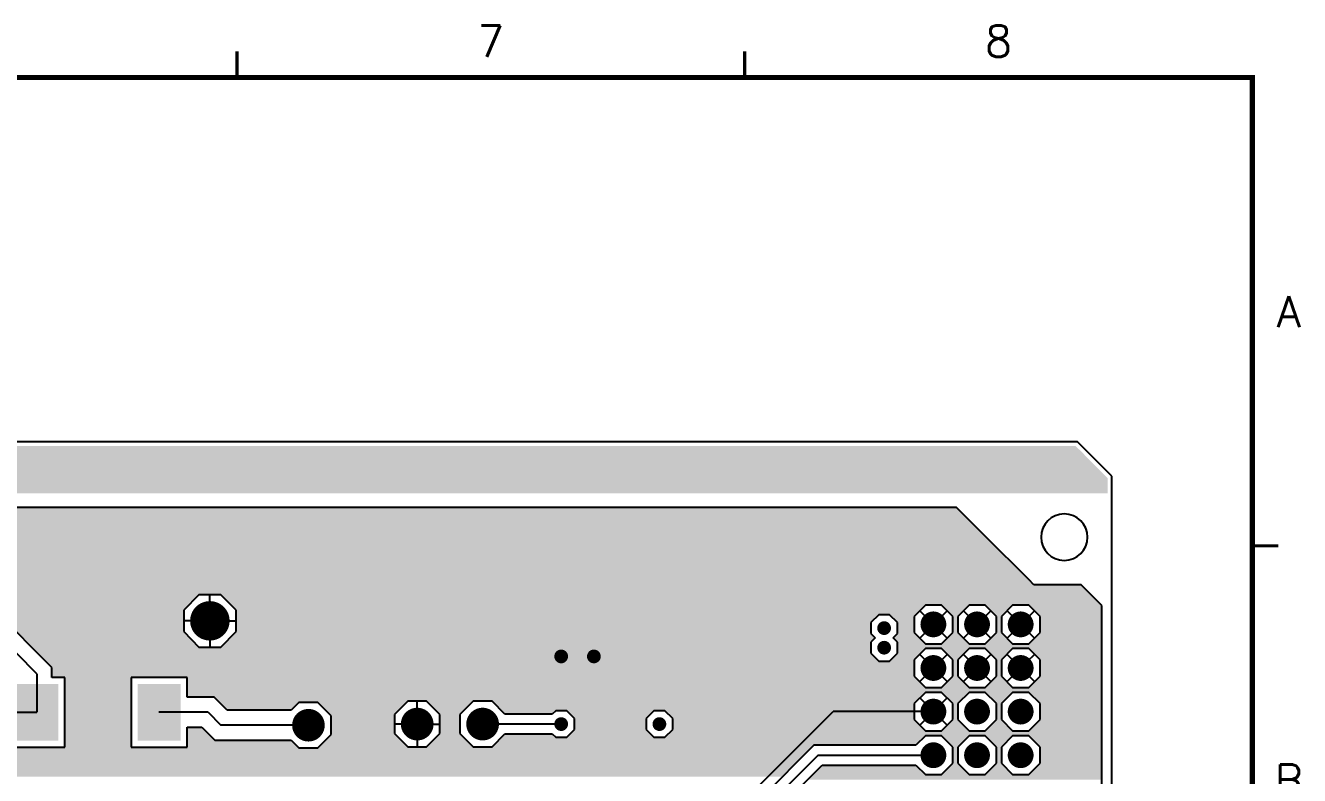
# Model space of a CAD drawing. Extents: x 295 to 953, y 10 to 290.
# Drawn here: x 764.2 to 886.5, y 217.9 to 290 of the extents above; entities that cross this region are included whole.
import ezdxf
from ezdxf.enums import TextEntityAlignment as Align

# ---------------------------------------------------------------- set-up
doc = ezdxf.new("R2010")
doc.units = 0
doc.header["$LTSCALE"] = 5
doc.header["$MEASUREMENT"] = 0
doc.layers.get('0').update_dxf_attribs({"linetype": 'CONTINUOUS', "lineweight": 25})
for name, color, linetype in [('L1-TOP_GBR', 7, 'CONTINUOUS'), ('문자', 4, 'CONTINUOUS'), ('테두리', 3, 'CONTINUOUS')]:
    doc.layers.add(name, color=color, linetype=linetype)
doc.styles.get("Standard").update_dxf_attribs({"font": 'simplex.shx'})

# ---------------------------------------------------------------- blocks, each defined once
blk = doc.blocks.new('C')
at = {"layer": '테두리'}
blk.add_line((405, 285), (405, 15), dxfattribs=at)
for points, const_width in [([(307.5, 287.5), (307.5, 285)], 0.3), ([(356.25, 287.5), (356.25, 285)], 0.3), ([(15, 285), (15, 15), (405, 15), (405, 285), (15, 285)], 0.5), ([(407.5, 240), (405, 240)], 0.3)]:
    blk.add_lwpolyline(points, dxfattribs=dict(at, const_width=const_width))
at = {"layer": '문자'}
for s, p in [('7', (331.88, 288.5)), ('8', (380.62, 288.5)), ('A', (408.5, 262.5)), ('B', (408.5, 217.5))]:
    blk.add_text(s, height=3, dxfattribs=at).set_placement(p, align=Align.MIDDLE)

msp = doc.modelspace()

# ---------------------------------------------------------------- linework, layer by layer
for points, const_width in [([(780.93, 232.8, 1), (782.82, 232.8, 1)], 1.9), ([(850.73, 232.46, 1), (851.97, 232.46, 1)], 1.24), ([(854.92, 232.46, 1), (856.16, 232.46, 1)], 1.24), ([(859.11, 232.46, 1), (860.35, 232.46, 1)], 1.24), ([(846.29, 232.1, 1), (846.95, 232.1, 1)], 0.66), ([(815.28, 229.38, 1), (815.94, 229.38, 1)], 0.66), ([(818.42, 229.38, 1), (819.08, 229.38, 1)], 0.66), ([(846.29, 230.22, 1), (846.95, 230.22, 1)], 0.66), ([(850.73, 228.27, 1), (851.97, 228.27, 1)], 1.24), ([(854.92, 228.27, 1), (856.16, 228.27, 1)], 1.24), ([(859.11, 228.27, 1), (860.35, 228.27, 1)], 1.24), ([(850.73, 224.08, 1), (851.97, 224.08, 1)], 1.24), ([(854.92, 224.08, 1), (856.16, 224.08, 1)], 1.24), ([(859.11, 224.08, 1), (860.35, 224.08, 1)], 1.24), ([(790.56, 222.77, 1), (792.12, 222.77, 1)], 1.57), ([(801, 222.88, 1), (802.57, 222.88, 1)], 1.57), ([(807.28, 222.88, 1), (808.85, 222.88, 1)], 1.57), ([(815.28, 222.88, 1), (815.94, 222.88, 1)], 0.66), ([(824.71, 222.88, 1), (825.37, 222.88, 1)], 0.66), ([(850.73, 219.89, 1), (851.97, 219.89, 1)], 1.24), ([(854.92, 219.89, 1), (856.16, 219.89, 1)], 1.24), ([(859.11, 219.89, 1), (860.35, 219.89, 1)], 1.24)]:
    msp.add_lwpolyline(points, format="xyb", close=True, dxfattribs=dict(const_width=const_width))
for points in [[(767.32, 226.74), (767.32, 221.29), (763.2, 226.74), (763.2, 221.29)], [(779.06, 226.74), (779.06, 221.29), (774.93, 226.74), (774.93, 221.29)]]:
    msp.add_solid(points)
at = {"layer": 'L1-TOP_GBR'}
for p, q in [((865.18, 250), (505.48, 250)), ((868.48, 246.7), (865.18, 250)), ((868.48, 88.3), (868.48, 246.7)), ((868.48, 88.3), (868.48, 246.7)), ((853.58, 243.69), (520.04, 243.69)), ((856.31, 240.95), (853.58, 243.69)), ((860.5, 236.76), (856.31, 240.95)), ((861, 236.26), (860.5, 236.76)), ((865.54, 236.26), (861, 236.26)), ((867.53, 234.27), (865.54, 236.26)), ((780.83, 235.31), (779.36, 233.84)), ((782.92, 235.31), (780.83, 235.31)), ((781.87, 232.8), (781.87, 235.31)), ((784.39, 233.84), (782.92, 235.31)), ((766.7, 228.32), (760.79, 234.24)), ((779.36, 233.84), (779.36, 231.76)), ((784.39, 231.76), (784.39, 233.84)), ((850.58, 234.32), (849.49, 233.23)), ((851.35, 232.46), (850.04, 233.77)), ((852.12, 234.32), (850.58, 234.32)), ((851.35, 232.46), (852.66, 233.77)), ((853.21, 233.23), (852.12, 234.32)), ((854.77, 234.32), (853.69, 233.23)), ((855.54, 232.46), (854.23, 233.77)), ((856.31, 234.32), (854.77, 234.32)), ((855.54, 232.46), (856.85, 233.77)), ((857.4, 233.23), (856.31, 234.32)), ((858.96, 234.32), (857.88, 233.23)), ((859.73, 232.46), (858.42, 233.77)), ((860.5, 234.32), (858.96, 234.32)), ((859.73, 232.46), (861.05, 233.77)), ((861.59, 233.23), (860.5, 234.32)), ((867.53, 100.73), (867.53, 234.27)), ((765.26, 227.72), (760.19, 232.8)), ((781.87, 232.8), (779.36, 232.8)), ((781.87, 232.8), (781.87, 230.28)), ((781.87, 232.8), (784.39, 232.8)), ((846.1, 233.38), (845.35, 232.63)), ((845.35, 232.63), (845.35, 231.57)), ((847.15, 233.38), (846.1, 233.38)), ((847.9, 232.63), (847.15, 233.38)), ((847.9, 231.57), (847.9, 232.63)), ((849.49, 233.23), (849.49, 231.69)), ((851.35, 232.46), (850.04, 231.15)), ((851.35, 232.46), (852.66, 231.15)), ((853.21, 231.69), (853.21, 233.23)), ((853.69, 233.23), (853.69, 231.69)), ((855.54, 232.46), (854.23, 231.15)), ((855.54, 232.46), (856.85, 231.15)), ((857.4, 231.69), (857.4, 233.23)), ((857.88, 233.23), (857.88, 231.69)), ((859.73, 232.46), (858.42, 231.15)), ((859.73, 232.46), (861.05, 231.15)), ((861.59, 231.69), (861.59, 233.23)), ((779.36, 231.76), (780.83, 230.28)), ((782.92, 230.28), (784.39, 231.76)), ((845.35, 231.57), (845.76, 231.16)), ((847.49, 231.16), (847.9, 231.57)), ((849.49, 231.69), (850.58, 230.6)), ((852.12, 230.6), (853.21, 231.69)), ((853.69, 231.69), (854.77, 230.6)), ((856.31, 230.6), (857.4, 231.69)), ((857.88, 231.69), (858.96, 230.6)), ((860.5, 230.6), (861.59, 231.69)), ((780.83, 230.28), (782.92, 230.28)), ((845.76, 231.16), (845.35, 230.75)), ((845.35, 230.75), (845.35, 229.69)), ((847.9, 230.75), (847.49, 231.16)), ((847.9, 229.69), (847.9, 230.75)), ((850.58, 230.13), (849.49, 229.04)), ((850.58, 230.6), (852.12, 230.6)), ((852.12, 230.13), (850.58, 230.13)), ((853.21, 229.04), (852.12, 230.13)), ((854.77, 230.13), (853.69, 229.04)), ((854.77, 230.6), (856.31, 230.6)), ((856.31, 230.13), (854.77, 230.13)), ((857.4, 229.04), (856.31, 230.13)), ((858.96, 230.13), (857.88, 229.04)), ((858.96, 230.6), (860.5, 230.6)), ((860.5, 230.13), (858.96, 230.13)), ((861.59, 229.04), (860.5, 230.13)), ((845.35, 229.69), (846.1, 228.94)), ((846.1, 228.94), (847.15, 228.94)), ((847.15, 228.94), (847.9, 229.69)), ((849.49, 229.04), (849.49, 227.5)), ((851.35, 228.27), (850.04, 229.58)), ((851.35, 228.27), (852.66, 229.58)), ((853.21, 227.5), (853.21, 229.04)), ((853.69, 229.04), (853.69, 227.5)), ((855.54, 228.27), (854.23, 229.58)), ((855.54, 228.27), (856.85, 229.58)), ((857.4, 227.5), (857.4, 229.04)), ((857.88, 229.04), (857.88, 227.5)), ((859.73, 228.27), (858.42, 229.58)), ((859.73, 228.27), (861.05, 229.58)), ((861.59, 227.5), (861.59, 229.04)), ((765.26, 227.72), (765.26, 224.01)), ((766.7, 227.35), (766.7, 228.32)), ((851.35, 228.27), (850.04, 226.96)), ((851.35, 228.27), (852.66, 226.96)), ((855.54, 228.27), (854.23, 226.96)), ((855.54, 228.27), (856.85, 226.96)), ((859.73, 228.27), (858.42, 226.96)), ((859.73, 228.27), (861.05, 226.96)), ((767.94, 227.35), (766.7, 227.35)), ((767.94, 220.67), (767.94, 227.35)), ((774.31, 227.35), (774.31, 220.67)), ((779.68, 227.35), (774.31, 227.35)), ((779.68, 225.46), (779.68, 227.35)), ((849.49, 227.5), (850.58, 226.41)), ((850.58, 226.41), (852.12, 226.41)), ((852.12, 226.41), (853.21, 227.5)), ((853.69, 227.5), (854.77, 226.41)), ((854.77, 226.41), (856.31, 226.41)), ((856.31, 226.41), (857.4, 227.5)), ((857.88, 227.5), (858.96, 226.41)), ((858.96, 226.41), (860.5, 226.41)), ((860.5, 226.41), (861.59, 227.5)), ((782.3, 225.46), (779.68, 225.46)), ((783.53, 224.22), (782.3, 225.46)), ((850.58, 225.93), (849.49, 224.85)), ((851.35, 224.08), (850.04, 225.39)), ((852.12, 225.93), (850.58, 225.93)), ((851.35, 224.08), (852.66, 225.39)), ((853.21, 224.85), (852.12, 225.93)), ((854.77, 225.93), (853.69, 224.85)), ((856.31, 225.93), (854.77, 225.93)), ((857.4, 224.85), (856.31, 225.93)), ((858.96, 225.93), (857.88, 224.85)), ((860.5, 225.93), (858.96, 225.93)), ((861.59, 224.85), (860.5, 225.93)), ((760.43, 224.01), (765.26, 224.01)), ((781.7, 224.01), (776.99, 224.01)), ((781.7, 224.01), (782.93, 222.77)), ((789.69, 224.22), (783.53, 224.22)), ((790.43, 224.96), (789.69, 224.22)), ((792.25, 224.96), (790.43, 224.96)), ((793.53, 223.68), (792.25, 224.96)), ((800.88, 225.07), (799.6, 223.79)), ((802.69, 225.07), (800.88, 225.07)), ((801.78, 222.88), (801.78, 225.07)), ((803.97, 223.79), (802.69, 225.07)), ((807.16, 225.07), (805.88, 223.79)), ((808.97, 225.07), (807.16, 225.07)), ((810.21, 223.83), (808.97, 225.07)), ((815.08, 224.16), (814.75, 223.83)), ((816.14, 224.16), (815.08, 224.16)), ((816.89, 223.41), (816.14, 224.16)), ((824.51, 224.16), (823.76, 223.41)), ((825.57, 224.16), (824.51, 224.16)), ((826.32, 223.41), (825.57, 224.16)), ((834.05, 216.39), (841.74, 224.08)), ((851.35, 224.08), (841.74, 224.08)), ((849.49, 224.85), (849.49, 223.31)), ((851.35, 224.08), (850.04, 222.77)), ((851.35, 224.08), (852.66, 222.77)), ((853.21, 223.31), (853.21, 224.85)), ((853.69, 224.85), (853.69, 223.31)), ((857.4, 223.31), (857.4, 224.85)), ((857.88, 224.85), (857.88, 223.31)), ((861.59, 223.31), (861.59, 224.85)), ((791.34, 222.77), (782.93, 222.77)), ((793.53, 221.87), (793.53, 223.68)), ((799.6, 223.79), (799.6, 221.98)), ((801.78, 222.88), (799.6, 222.88)), ((801.78, 222.88), (801.78, 220.7)), ((801.78, 222.88), (803.97, 222.88)), ((803.97, 221.98), (803.97, 223.79)), ((805.88, 223.79), (805.88, 221.98)), ((815.61, 222.88), (808.07, 222.88)), ((814.75, 223.83), (810.21, 223.83)), ((816.89, 222.35), (816.89, 223.41)), ((823.76, 223.41), (823.76, 222.35)), ((826.32, 222.35), (826.32, 223.41)), ((849.49, 223.31), (850.58, 222.22)), ((852.12, 222.22), (853.21, 223.31)), ((853.69, 223.31), (854.77, 222.22)), ((856.31, 222.22), (857.4, 223.31)), ((857.88, 223.31), (858.96, 222.22)), ((860.5, 222.22), (861.59, 223.31)), ((779.68, 222.57), (781.1, 222.57)), ((779.68, 220.67), (779.68, 222.57)), ((781.1, 222.57), (782.34, 221.33)), ((792.25, 220.59), (793.53, 221.87)), ((799.6, 221.98), (800.88, 220.7)), ((802.69, 220.7), (803.97, 221.98)), ((805.88, 221.98), (807.16, 220.7)), ((808.97, 220.7), (810.21, 221.94)), ((810.21, 221.94), (814.75, 221.94)), ((814.75, 221.94), (815.08, 221.61)), ((815.08, 221.61), (816.14, 221.61)), ((816.14, 221.61), (816.89, 222.35)), ((823.76, 222.35), (824.51, 221.61)), ((824.51, 221.61), (825.57, 221.61)), ((825.57, 221.61), (826.32, 222.35)), ((850.58, 221.74), (849.67, 220.84)), ((850.58, 222.22), (852.12, 222.22)), ((852.12, 221.74), (850.58, 221.74)), ((853.21, 220.66), (852.12, 221.74)), ((854.77, 221.74), (853.69, 220.66)), ((854.77, 222.22), (856.31, 222.22)), ((856.31, 221.74), (854.77, 221.74)), ((857.4, 220.66), (856.31, 221.74)), ((858.96, 221.74), (857.88, 220.66)), ((858.96, 222.22), (860.5, 222.22)), ((860.5, 221.74), (858.96, 221.74)), ((861.59, 220.66), (860.5, 221.74)), ((762.58, 220.67), (767.94, 220.67)), ((774.31, 220.67), (779.68, 220.67)), ((782.34, 221.33), (789.69, 221.33)), ((789.69, 221.33), (790.43, 220.59)), ((790.43, 220.59), (792.25, 220.59)), ((800.88, 220.7), (802.69, 220.7)), ((807.16, 220.7), (808.97, 220.7)), ((839.88, 220.84), (834.92, 215.87)), ((849.67, 220.84), (839.88, 220.84)), ((853.21, 219.12), (853.21, 220.66)), ((853.69, 220.66), (853.69, 219.12)), ((857.4, 219.12), (857.4, 220.66)), ((857.88, 220.66), (857.88, 219.12)), ((861.59, 219.12), (861.59, 220.66)), ((840.28, 219.89), (835.31, 214.92)), ((840.28, 219.89), (851.35, 219.89)), ((852.12, 218.03), (853.21, 219.12)), ((853.69, 219.12), (854.77, 218.03)), ((856.31, 218.03), (857.4, 219.12)), ((857.88, 219.12), (858.96, 218.03)), ((860.5, 218.03), (861.59, 219.12)), ((835.7, 213.97), (840.67, 218.94)), ((840.67, 218.94), (849.67, 218.94)), ((849.67, 218.94), (850.58, 218.03)), ((850.58, 218.03), (852.12, 218.03)), ((854.77, 218.03), (856.31, 218.03)), ((858.96, 218.03), (860.5, 218.03))]:
    msp.add_line(p, q, dxfattribs=at)
for start, end in [(0, 180), (180, 0)]:
    msp.add_arc((863.92, 240.84), 2.23, start, end, dxfattribs=at)
for points in [[(505.89, 249.18), (506.3, 249.59), (865.43, 249.18), (865.01, 249.59)], [(506.3, 249.59), (506.3, 249.59), (865.01, 249.59), (506.3, 249.59)], [(505.89, 246.53), (505.89, 249.18), (868.07, 246.53), (865.43, 249.18)], [(505.89, 245.05), (505.89, 246.53), (868.07, 245.05), (868.07, 246.53)], [(505.89, 245.05), (505.89, 245.05), (517.44, 245.05), (868.07, 245.05)], [(520.04, 243.61), (520.04, 243.69), (853.66, 243.61), (853.58, 243.69)], [(606.48, 243.59), (606.48, 243.61), (853.67, 243.59), (853.66, 243.61)], [(617.98, 243.54), (617.98, 243.59), (853.73, 243.54), (853.67, 243.59)], [(621.55, 243.12), (621.55, 243.54), (854.14, 243.12), (853.73, 243.54)], [(623.51, 243.05), (623.43, 243.12), (854.22, 243.05), (854.14, 243.12)], [(644.12, 241.48), (644.12, 243.05), (855.78, 241.48), (854.22, 243.05)], [(670.56, 241.29), (669.97, 241.48), (855.97, 241.29), (855.78, 241.48)], [(670.7, 241.1), (670.56, 241.29), (856.16, 241.1), (855.97, 241.29)], [(670.85, 240.95), (670.7, 241.1), (856.31, 240.95), (856.16, 241.1)], [(671.11, 240.69), (670.85, 240.95), (856.58, 240.69), (856.31, 240.95)], [(671.19, 240.66), (671.11, 240.69), (856.6, 240.66), (856.58, 240.69)], [(671.55, 240.17), (671.19, 240.66), (857.1, 240.17), (856.6, 240.66)], [(671.55, 238.97), (671.55, 240.17), (858.3, 238.97), (857.1, 240.17)], [(734.89, 238.78), (734.31, 238.97), (858.49, 238.78), (858.3, 238.97)], [(735.03, 238.59), (734.89, 238.78), (858.67, 238.59), (858.49, 238.78)], [(735.31, 238.31), (735.03, 238.59), (858.96, 238.31), (858.67, 238.59)], [(748.41, 236.98), (747.09, 238.31), (860.29, 236.98), (858.96, 238.31)], [(748.41, 236.76), (748.41, 236.98), (860.5, 236.76), (860.29, 236.98)], [(748.41, 236.26), (748.41, 236.76), (861, 236.26), (860.5, 236.76)], [(748.41, 235.31), (748.41, 236.26), (866.49, 235.31), (865.54, 236.26)], [(748.41, 236.26), (748.41, 236.26), (865.54, 236.26), (861, 236.26)], [(759.26, 234.24), (758.19, 235.31), (779.76, 234.24), (780.83, 235.31)], [(758.19, 235.31), (758.19, 235.31), (780.83, 235.31), (782.92, 235.31)], [(783.92, 234.32), (782.92, 235.31), (867.49, 234.32), (866.49, 235.31)], [(761.19, 233.84), (760.79, 234.24), (779.36, 233.84), (779.76, 234.24)], [(763.27, 231.76), (761.19, 233.84), (779.36, 231.76), (779.36, 233.84)], [(784.39, 233.84), (783.92, 234.32), (850.11, 233.84), (850.58, 234.32)], [(783.92, 234.32), (783.92, 234.32), (850.58, 234.32), (852.12, 234.32)], [(784.39, 233.38), (784.39, 233.84), (849.65, 233.38), (850.11, 233.84)], [(853.21, 233.23), (852.12, 234.32), (853.69, 233.23), (854.77, 234.32)], [(852.12, 234.32), (852.12, 234.32), (854.77, 234.32), (856.31, 234.32)], [(857.4, 233.23), (856.31, 234.32), (857.88, 233.23), (858.96, 234.32)], [(856.31, 234.32), (856.31, 234.32), (858.96, 234.32), (860.5, 234.32)], [(860.54, 234.27), (860.5, 234.32), (867.53, 234.27), (867.49, 234.32)], [(861.59, 233.23), (860.54, 234.27), (867.53, 233.23), (867.53, 234.27)], [(784.39, 232.63), (784.39, 233.38), (845.35, 232.63), (846.1, 233.38)], [(784.39, 233.38), (784.39, 233.38), (846.1, 233.38), (847.15, 233.38)], [(784.39, 231.76), (784.39, 232.63), (845.35, 231.76), (845.35, 232.63)], [(847.31, 233.23), (847.15, 233.38), (849.49, 233.23), (849.65, 233.38)], [(847.9, 232.63), (847.31, 233.23), (849.49, 232.63), (849.49, 233.23)], [(847.9, 231.69), (847.9, 232.63), (849.49, 231.69), (849.49, 232.63)], [(853.21, 231.69), (853.21, 233.23), (853.69, 231.69), (853.69, 233.23)], [(857.4, 231.69), (857.4, 233.23), (857.88, 231.69), (857.88, 233.23)], [(861.59, 231.69), (861.59, 233.23), (867.53, 231.69), (867.53, 233.23)], [(763.59, 231.44), (763.27, 231.76), (779.68, 231.44), (779.36, 231.76)], [(764.75, 230.28), (763.59, 231.44), (780.83, 230.28), (779.68, 231.44)], [(783.8, 231.16), (784.21, 231.57), (845.76, 231.16), (845.35, 231.57)], [(784.21, 231.57), (784.39, 231.76), (845.35, 231.57), (845.35, 231.76)], [(847.49, 231.16), (847.9, 231.57), (850.02, 231.16), (849.61, 231.57)], [(847.9, 231.57), (847.9, 231.69), (849.61, 231.57), (849.49, 231.69)], [(852.12, 230.6), (853.21, 231.69), (854.77, 230.6), (853.69, 231.69)], [(856.31, 230.6), (857.4, 231.69), (858.96, 230.6), (857.88, 231.69)], [(860.5, 230.6), (861.59, 231.69), (867.53, 230.6), (867.53, 231.69)], [(765.34, 229.69), (764.75, 230.28), (845.35, 229.69), (845.35, 230.28)], [(782.92, 230.28), (783.38, 230.75), (845.35, 230.28), (845.35, 230.75)], [(783.38, 230.75), (783.8, 231.16), (845.35, 230.75), (845.76, 231.16)], [(847.9, 230.75), (847.49, 231.16), (850.44, 230.75), (850.02, 231.16)], [(847.9, 230.6), (847.9, 230.75), (850.58, 230.6), (850.44, 230.75)], [(847.9, 230.13), (847.9, 230.6), (867.53, 230.13), (867.53, 230.6)], [(847.9, 230.6), (847.9, 230.6), (852.12, 230.6), (850.58, 230.6)], [(847.9, 229.69), (847.9, 230.13), (850.14, 229.69), (850.58, 230.13)], [(847.9, 230.13), (847.9, 230.13), (850.58, 230.13), (852.12, 230.13)], [(852.12, 230.6), (852.12, 230.6), (856.31, 230.6), (854.77, 230.6)], [(853.21, 229.04), (852.12, 230.13), (853.69, 229.04), (854.77, 230.13)], [(852.12, 230.13), (852.12, 230.13), (854.77, 230.13), (856.31, 230.13)], [(856.31, 230.6), (856.31, 230.6), (860.5, 230.6), (858.96, 230.6)], [(857.4, 229.04), (856.31, 230.13), (857.88, 229.04), (858.96, 230.13)], [(856.31, 230.13), (856.31, 230.13), (858.96, 230.13), (860.5, 230.13)], [(861.59, 229.04), (860.5, 230.13), (867.53, 229.04), (867.53, 230.13)], [(766.09, 228.94), (765.34, 229.69), (846.1, 228.94), (845.35, 229.69)], [(766.7, 228.32), (766.09, 228.94), (849.49, 228.32), (849.49, 228.94)], [(847.15, 228.94), (847.25, 229.04), (849.49, 228.94), (849.49, 229.04)], [(847.25, 229.04), (847.9, 229.69), (849.49, 229.04), (850.14, 229.69)], [(853.21, 227.5), (853.21, 229.04), (853.69, 227.5), (853.69, 229.04)], [(857.4, 227.5), (857.4, 229.04), (857.88, 227.5), (857.88, 229.04)], [(861.59, 227.5), (861.59, 229.04), (867.53, 227.5), (867.53, 229.04)], [(766.7, 227.5), (766.7, 228.32), (849.49, 227.5), (849.49, 228.32)], [(766.7, 227.35), (766.7, 227.5), (849.64, 227.35), (849.49, 227.5)], [(767.94, 220.67), (767.94, 227.35), (774.31, 220.67), (774.31, 227.35)], [(767.94, 227.35), (767.94, 227.35), (774.31, 227.35), (779.68, 227.35)], [(779.68, 226.41), (779.68, 227.35), (850.58, 226.41), (849.64, 227.35)], [(779.68, 225.93), (779.68, 226.41), (867.53, 225.93), (867.53, 226.41)], [(779.68, 226.41), (779.68, 226.41), (852.12, 226.41), (850.58, 226.41)], [(852.12, 226.41), (853.21, 227.5), (854.77, 226.41), (853.69, 227.5)], [(852.12, 226.41), (852.12, 226.41), (856.31, 226.41), (854.77, 226.41)], [(856.31, 226.41), (857.4, 227.5), (858.96, 226.41), (857.88, 227.5)], [(856.31, 226.41), (856.31, 226.41), (860.5, 226.41), (858.96, 226.41)], [(860.5, 226.41), (861.59, 227.5), (867.53, 226.41), (867.53, 227.5)], [(779.68, 225.46), (779.68, 225.93), (850.1, 225.46), (850.58, 225.93)], [(779.68, 225.93), (779.68, 225.93), (850.58, 225.93), (852.12, 225.93)], [(782.68, 225.07), (782.3, 225.46), (849.72, 225.07), (850.1, 225.46)], [(853.21, 224.85), (852.12, 225.93), (853.69, 224.85), (854.77, 225.93)], [(852.12, 225.93), (852.12, 225.93), (854.77, 225.93), (856.31, 225.93)], [(857.4, 224.85), (856.31, 225.93), (857.88, 224.85), (858.96, 225.93)], [(856.31, 225.93), (856.31, 225.93), (858.96, 225.93), (860.5, 225.93)], [(861.59, 224.85), (860.5, 225.93), (867.53, 224.85), (867.53, 225.93)], [(782.79, 224.96), (782.68, 225.07), (800.77, 224.96), (800.88, 225.07)], [(782.68, 225.07), (782.68, 225.07), (800.88, 225.07), (802.69, 225.07)], [(783.53, 224.22), (782.79, 224.96), (789.69, 224.22), (790.43, 224.96)], [(782.79, 224.96), (782.79, 224.96), (790.43, 224.96), (792.25, 224.96)], [(793.42, 223.79), (792.25, 224.96), (799.6, 223.79), (800.77, 224.96)], [(803.97, 223.79), (802.69, 225.07), (805.88, 223.79), (807.16, 225.07)], [(802.69, 225.07), (802.69, 225.07), (807.16, 225.07), (808.97, 225.07)], [(809.2, 224.85), (808.97, 225.07), (849.49, 224.85), (849.72, 225.07)], [(809.88, 224.16), (809.2, 224.85), (849.49, 224.16), (849.49, 224.85)], [(810.21, 223.83), (809.88, 224.16), (814.75, 223.83), (815.08, 224.16)], [(809.88, 224.16), (809.88, 224.16), (815.08, 224.16), (816.14, 224.16)], [(816.89, 223.41), (816.14, 224.16), (823.76, 223.41), (824.51, 224.16)], [(816.14, 224.16), (816.14, 224.16), (824.51, 224.16), (825.57, 224.16)], [(826.32, 223.41), (825.57, 224.16), (849.49, 223.41), (849.49, 224.16)], [(853.21, 223.31), (853.21, 224.85), (853.69, 223.31), (853.69, 224.85)], [(857.4, 223.31), (857.4, 224.85), (857.88, 223.31), (857.88, 224.85)], [(861.59, 223.31), (861.59, 224.85), (867.53, 223.31), (867.53, 224.85)], [(793.53, 223.68), (793.42, 223.79), (799.6, 223.68), (799.6, 223.79)], [(793.53, 221.98), (793.53, 223.68), (799.6, 221.98), (799.6, 223.68)], [(803.97, 221.98), (803.97, 223.79), (805.88, 221.98), (805.88, 223.79)], [(816.89, 222.35), (816.89, 223.41), (823.76, 222.35), (823.76, 223.41)], [(826.32, 223.31), (826.32, 223.41), (849.49, 223.31), (849.49, 223.41)], [(826.32, 222.35), (826.32, 223.31), (850.45, 222.35), (849.49, 223.31)], [(852.12, 222.22), (853.21, 223.31), (854.77, 222.22), (853.69, 223.31)], [(856.31, 222.22), (857.4, 223.31), (858.96, 222.22), (857.88, 223.31)], [(860.5, 222.22), (861.59, 223.31), (867.53, 222.22), (867.53, 223.31)], [(779.68, 221.33), (779.68, 222.57), (782.34, 221.33), (781.1, 222.57)], [(779.68, 222.57), (779.68, 222.57), (781.1, 222.57), (779.68, 222.57)], [(792.35, 220.7), (793.53, 221.87), (800.88, 220.7), (799.7, 221.87)], [(793.53, 221.87), (793.53, 221.98), (799.7, 221.87), (799.6, 221.98)], [(802.69, 220.7), (803.97, 221.98), (807.16, 220.7), (805.88, 221.98)], [(809.11, 220.84), (809.88, 221.61), (849.67, 220.84), (850.44, 221.61)], [(809.88, 221.61), (810.21, 221.94), (815.08, 221.61), (814.75, 221.94)], [(810.21, 221.94), (810.21, 221.94), (814.75, 221.94), (810.21, 221.94)], [(816.14, 221.61), (816.89, 222.35), (824.51, 221.61), (823.76, 222.35)], [(825.57, 221.61), (825.71, 221.74), (850.44, 221.61), (850.58, 221.74)], [(825.71, 221.74), (826.19, 222.22), (867.53, 221.74), (867.53, 222.22)], [(825.71, 221.74), (825.71, 221.74), (850.58, 221.74), (852.12, 221.74)], [(826.19, 222.22), (826.32, 222.35), (850.58, 222.22), (850.45, 222.35)], [(826.19, 222.22), (826.19, 222.22), (852.12, 222.22), (850.58, 222.22)], [(852.12, 222.22), (852.12, 222.22), (856.31, 222.22), (854.77, 222.22)], [(853.21, 220.66), (852.12, 221.74), (853.69, 220.66), (854.77, 221.74)], [(852.12, 221.74), (852.12, 221.74), (854.77, 221.74), (856.31, 221.74)], [(856.31, 222.22), (856.31, 222.22), (860.5, 222.22), (858.96, 222.22)], [(857.4, 220.66), (856.31, 221.74), (857.88, 220.66), (858.96, 221.74)], [(856.31, 221.74), (856.31, 221.74), (858.96, 221.74), (860.5, 221.74)], [(861.59, 220.66), (860.5, 221.74), (867.53, 220.66), (867.53, 221.74)], [(756.59, 220.59), (756.51, 220.67), (790.43, 220.59), (790.35, 220.67)], [(756.51, 220.67), (756.51, 220.67), (776.22, 220.67), (774.49, 220.67)], [(759.34, 217.84), (756.59, 220.59), (836.89, 217.84), (839.64, 220.59)], [(756.59, 220.59), (756.59, 220.59), (792.25, 220.59), (790.43, 220.59)], [(762.58, 220.67), (767.94, 220.67), (774.49, 220.67), (774.31, 220.67)], [(779.68, 220.67), (779.68, 221.33), (790.35, 220.67), (789.69, 221.33)], [(779.68, 221.33), (779.68, 221.33), (782.92, 221.33), (782.34, 221.33)], [(792.25, 220.59), (792.35, 220.7), (839.64, 220.59), (839.74, 220.7)], [(792.35, 220.7), (792.35, 220.7), (802.69, 220.7), (800.88, 220.7)], [(802.69, 220.7), (802.69, 220.7), (808.97, 220.7), (807.16, 220.7)], [(808.97, 220.7), (809.11, 220.84), (839.74, 220.7), (839.88, 220.84)], [(809.11, 220.84), (809.11, 220.84), (839.88, 220.84), (849.67, 220.84)], [(853.21, 219.12), (853.21, 220.66), (853.69, 219.12), (853.69, 220.66)], [(857.4, 219.12), (857.4, 220.66), (857.88, 219.12), (857.88, 220.66)], [(861.59, 219.12), (861.59, 220.66), (867.53, 219.12), (867.53, 220.66)], [(852.12, 218.03), (853.21, 219.12), (854.77, 218.03), (853.69, 219.12)], [(856.31, 218.03), (857.4, 219.12), (858.96, 218.03), (857.88, 219.12)], [(860.5, 218.03), (861.59, 219.12), (867.53, 218.03), (867.53, 219.12)], [(839.28, 217.55), (839.76, 218.03), (867.53, 217.55), (867.53, 218.03)], [(839.76, 218.03), (840.67, 218.94), (850.58, 218.03), (849.67, 218.94)], [(839.76, 218.03), (839.76, 218.03), (852.12, 218.03), (850.58, 218.03)], [(840.67, 218.94), (840.67, 218.94), (849.67, 218.94), (840.67, 218.94)], [(852.12, 218.03), (852.12, 218.03), (856.31, 218.03), (854.77, 218.03)], [(856.31, 218.03), (856.31, 218.03), (860.5, 218.03), (858.96, 218.03)]]:
    msp.add_solid(points, dxfattribs=at)

# ---------------------------------------------------------------- block references
msp.add_blockref('C', (476.98, 0))

doc.saveas('drawing.dxf')
